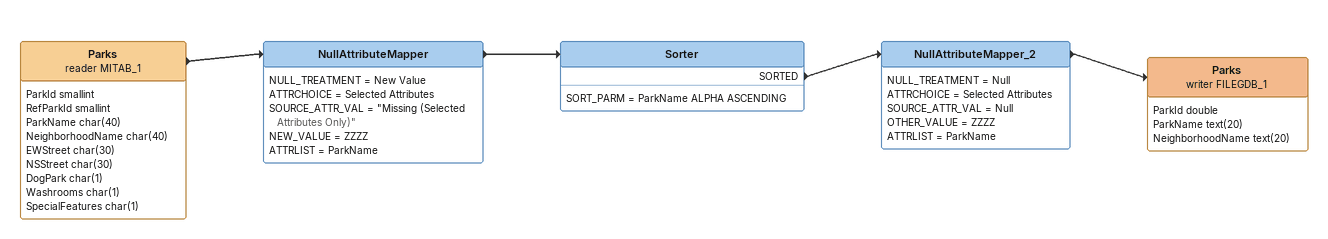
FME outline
Parks (reader MITAB_1)
    attributes: ParkId smallint, RefParkId smallint, ParkName char(40), NeighborhoodName char(40), EWStreet char(30), NSStreet char(30), DogPark char(1), Washrooms char(1), SpecialFeatures char(1)
    -> NullAttributeMapper
NullAttributeMapper
    NULL_TREATMENT = New Value
    ATTRCHOICE = Selected Attributes
    SOURCE_ATTR_VAL = "Missing (Selected Attributes Only)"
    NEW_VALUE = ZZZZ
    ATTRLIST = ParkName
    -> Sorter
Sorter
    SORT_PARM = ParkName ALPHA ASCENDING
    SORTED -> NullAttributeMapper_2
NullAttributeMapper_2
    NULL_TREATMENT = Null
    ATTRCHOICE = Selected Attributes
    SOURCE_ATTR_VAL = Null
    OTHER_VALUE = ZZZZ
    ATTRLIST = ParkName
    -> Parks (writer FILEGDB_1)
Parks (writer FILEGDB_1)
    attributes: ParkId double, ParkName text(20), NeighborhoodName text(20)
